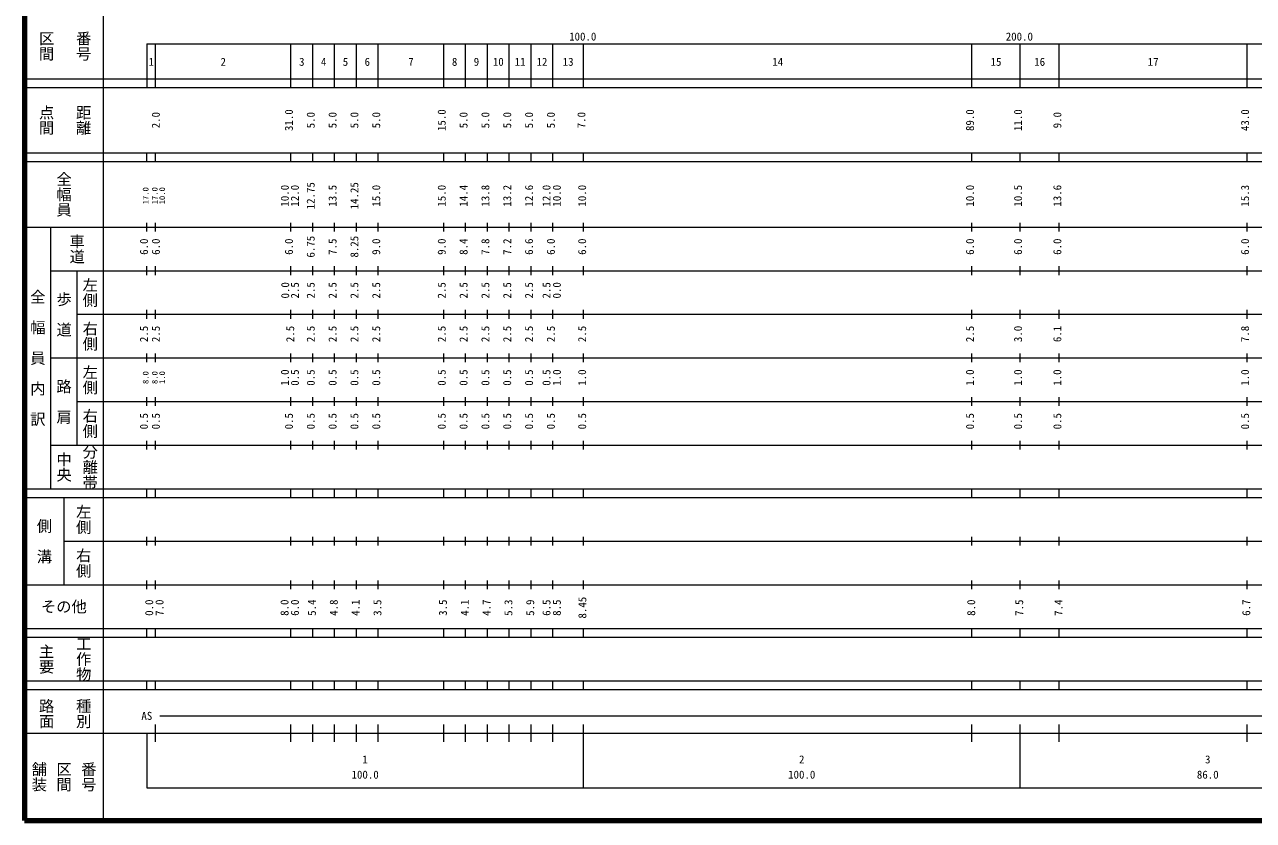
# Model space of a CAD drawing. Units: millimetres on the paper, enlarged 1000 times. Extents: x 40000 to 680000, y 20000 to 380000.
# Drawn here: x 40000 to 321458, y 20000 to 202409 of the extents above; entities that cross this region are included whole.
import ezdxf
from ezdxf.enums import TextEntityAlignment as Align

# ---------------------------------------------------------------- set-up
doc = ezdxf.new("R2010")
doc.units = ezdxf.units.MM
doc.header["$LTSCALE"] = 1000
doc.layers.add('M-TTL', color=2, linetype='Continuous', lineweight=140)
doc.layers.add('M-TTL-BAND', color=7, linetype='Continuous', lineweight=13)
doc.styles.add('@ＭＳ ゴシック', font='')
doc.styles.add('ＭＳ ゴシック', font='')
doc.styles.get('@ＭＳ ゴシック').set_extended_font_data('@MS Gothic')
doc.styles.get('ＭＳ ゴシック').set_extended_font_data('MS Gothic')

msp = doc.modelspace()

# ---------------------------------------------------------------- linework, layer by layer
at = {"layer": 'M-TTL'}
for p, q in [((40000, 380000), (40000, 20000)), ((40000, 20000), (680000, 20000))]:
    msp.add_line(p, q, dxfattribs=at)
at = {"layer": 'M-TTL-BAND'}
for p, q in [((58000, 370000), (58000, 20000)), ((68000, 198000), (579000, 198000)), ((68000, 198000), (68000, 188000)), ((70000, 188000), (70000, 198000)), ((101000, 188000), (101000, 198000)), ((106000, 188000), (106000, 198000)), ((111000, 188000), (111000, 198000)), ((116000, 188000), (116000, 198000)), ((121000, 188000), (121000, 198000)), ((136000, 188000), (136000, 198000)), ((141000, 188000), (141000, 198000)), ((146000, 188000), (146000, 198000)), ((151000, 188000), (151000, 198000)), ((156000, 188000), (156000, 198000)), ((161000, 188000), (161000, 198000)), ((168000, 188000), (168000, 198000)), ((257000, 188000), (257000, 198000)), ((268000, 188000), (268000, 198000)), ((277000, 188000), (277000, 198000)), ((320000, 188000), (320000, 198000)), ((40000, 190000), (579000, 190000)), ((40000, 188000), (579000, 188000)), ((40000, 173000), (579000, 173000)), ((68000, 171000), (68000, 173000)), ((70000, 171000), (70000, 173000)), ((101000, 171000), (101000, 173000)), ((106000, 171000), (106000, 173000)), ((111000, 171000), (111000, 173000)), ((116000, 171000), (116000, 173000)), ((121000, 171000), (121000, 173000)), ((136000, 171000), (136000, 173000)), ((141000, 171000), (141000, 173000)), ((146000, 171000), (146000, 173000)), ((151000, 171000), (151000, 173000)), ((156000, 171000), (156000, 173000)), ((161000, 171000), (161000, 173000)), ((168000, 171000), (168000, 173000)), ((257000, 171000), (257000, 173000)), ((268000, 171000), (268000, 173000)), ((277000, 171000), (277000, 173000)), ((320000, 171000), (320000, 173000)), ((40000, 171000), (579000, 171000)), ((40000, 156000), (579000, 156000)), ((46000, 96000), (46000, 156000)), ((68000, 155000), (68000, 157000)), ((70000, 155000), (70000, 157000)), ((101000, 155000), (101000, 157000)), ((106000, 155000), (106000, 157000)), ((111000, 155000), (111000, 157000)), ((116000, 155000), (116000, 157000)), ((121000, 155000), (121000, 157000)), ((136000, 155000), (136000, 157000)), ((141000, 155000), (141000, 157000)), ((146000, 155000), (146000, 157000)), ((151000, 155000), (151000, 157000)), ((156000, 155000), (156000, 157000)), ((161000, 155000), (161000, 157000)), ((168000, 155000), (168000, 157000)), ((257000, 155000), (257000, 157000)), ((268000, 155000), (268000, 157000)), ((277000, 155000), (277000, 157000)), ((320000, 155000), (320000, 157000)), ((68000, 145000), (68000, 147000)), ((70000, 145000), (70000, 147000)), ((101000, 145000), (101000, 147000)), ((106000, 145000), (106000, 147000)), ((111000, 145000), (111000, 147000)), ((116000, 145000), (116000, 147000)), ((121000, 145000), (121000, 147000)), ((136000, 145000), (136000, 147000)), ((141000, 145000), (141000, 147000)), ((146000, 145000), (146000, 147000)), ((151000, 145000), (151000, 147000)), ((156000, 145000), (156000, 147000)), ((161000, 145000), (161000, 147000)), ((168000, 145000), (168000, 147000)), ((257000, 145000), (257000, 147000)), ((268000, 145000), (268000, 147000)), ((277000, 145000), (277000, 147000)), ((320000, 145000), (320000, 147000)), ((46000, 146000), (579000, 146000)), ((52000, 146000), (52000, 106000)), ((52000, 136000), (579000, 136000)), ((68000, 135000), (68000, 137000)), ((70000, 135000), (70000, 137000)), ((101000, 135000), (101000, 137000)), ((106000, 135000), (106000, 137000)), ((111000, 135000), (111000, 137000)), ((116000, 135000), (116000, 137000)), ((121000, 135000), (121000, 137000)), ((136000, 135000), (136000, 137000)), ((141000, 135000), (141000, 137000)), ((146000, 135000), (146000, 137000)), ((151000, 135000), (151000, 137000)), ((156000, 135000), (156000, 137000)), ((161000, 135000), (161000, 137000)), ((168000, 135000), (168000, 137000)), ((257000, 135000), (257000, 137000)), ((268000, 135000), (268000, 137000)), ((277000, 135000), (277000, 137000)), ((320000, 135000), (320000, 137000)), ((68000, 125000), (68000, 127000)), ((70000, 125000), (70000, 127000)), ((101000, 125000), (101000, 127000)), ((106000, 125000), (106000, 127000)), ((111000, 125000), (111000, 127000)), ((116000, 125000), (116000, 127000)), ((121000, 125000), (121000, 127000)), ((136000, 125000), (136000, 127000)), ((141000, 125000), (141000, 127000)), ((146000, 125000), (146000, 127000)), ((151000, 125000), (151000, 127000)), ((156000, 125000), (156000, 127000)), ((161000, 125000), (161000, 127000)), ((168000, 125000), (168000, 127000)), ((257000, 125000), (257000, 127000)), ((268000, 125000), (268000, 127000)), ((277000, 125000), (277000, 127000)), ((320000, 125000), (320000, 127000)), ((46000, 126000), (579000, 126000)), ((52000, 116000), (579000, 116000)), ((68000, 115000), (68000, 117000)), ((70000, 115000), (70000, 117000)), ((101000, 115000), (101000, 117000)), ((106000, 115000), (106000, 117000)), ((111000, 115000), (111000, 117000)), ((116000, 115000), (116000, 117000)), ((121000, 115000), (121000, 117000)), ((136000, 115000), (136000, 117000)), ((141000, 115000), (141000, 117000)), ((146000, 115000), (146000, 117000)), ((151000, 115000), (151000, 117000)), ((156000, 115000), (156000, 117000)), ((161000, 115000), (161000, 117000)), ((168000, 115000), (168000, 117000)), ((257000, 115000), (257000, 117000)), ((268000, 115000), (268000, 117000)), ((277000, 115000), (277000, 117000)), ((320000, 115000), (320000, 117000)), ((68000, 105000), (68000, 107000)), ((70000, 105000), (70000, 107000)), ((101000, 105000), (101000, 107000)), ((106000, 105000), (106000, 107000)), ((111000, 105000), (111000, 107000)), ((116000, 105000), (116000, 107000)), ((121000, 105000), (121000, 107000)), ((136000, 105000), (136000, 107000)), ((141000, 105000), (141000, 107000)), ((146000, 105000), (146000, 107000)), ((151000, 105000), (151000, 107000)), ((156000, 105000), (156000, 107000)), ((161000, 105000), (161000, 107000)), ((168000, 105000), (168000, 107000)), ((257000, 105000), (257000, 107000)), ((268000, 105000), (268000, 107000)), ((277000, 105000), (277000, 107000)), ((320000, 105000), (320000, 107000)), ((46000, 106000), (579000, 106000)), ((40000, 96000), (579000, 96000)), ((68000, 94000), (68000, 96000)), ((70000, 94000), (70000, 96000)), ((101000, 94000), (101000, 96000)), ((106000, 94000), (106000, 96000)), ((111000, 94000), (111000, 96000)), ((116000, 94000), (116000, 96000)), ((121000, 94000), (121000, 96000)), ((136000, 94000), (136000, 96000)), ((141000, 94000), (141000, 96000)), ((146000, 94000), (146000, 96000)), ((151000, 94000), (151000, 96000)), ((156000, 94000), (156000, 96000)), ((161000, 94000), (161000, 96000)), ((168000, 94000), (168000, 96000)), ((257000, 94000), (257000, 96000)), ((268000, 94000), (268000, 96000)), ((277000, 94000), (277000, 96000)), ((320000, 94000), (320000, 96000)), ((40000, 94000), (579000, 94000)), ((49000, 94000), (49000, 74000)), ((68000, 83000), (68000, 85000)), ((70000, 83000), (70000, 85000)), ((101000, 83000), (101000, 85000)), ((106000, 83000), (106000, 85000)), ((111000, 83000), (111000, 85000)), ((116000, 83000), (116000, 85000)), ((121000, 83000), (121000, 85000)), ((136000, 83000), (136000, 85000)), ((141000, 83000), (141000, 85000)), ((146000, 83000), (146000, 85000)), ((151000, 83000), (151000, 85000)), ((156000, 83000), (156000, 85000)), ((161000, 83000), (161000, 85000)), ((168000, 83000), (168000, 85000)), ((257000, 83000), (257000, 85000)), ((268000, 83000), (268000, 85000)), ((277000, 83000), (277000, 85000)), ((320000, 83000), (320000, 85000)), ((49000, 84000), (579000, 84000)), ((40000, 74000), (579000, 74000)), ((68000, 73000), (68000, 75000)), ((70000, 73000), (70000, 75000)), ((101000, 73000), (101000, 75000)), ((106000, 73000), (106000, 75000)), ((111000, 73000), (111000, 75000)), ((116000, 73000), (116000, 75000)), ((121000, 73000), (121000, 75000)), ((136000, 73000), (136000, 75000)), ((141000, 73000), (141000, 75000)), ((146000, 73000), (146000, 75000)), ((151000, 73000), (151000, 75000)), ((156000, 73000), (156000, 75000)), ((161000, 73000), (161000, 75000)), ((168000, 73000), (168000, 75000)), ((257000, 73000), (257000, 75000)), ((268000, 73000), (268000, 75000)), ((277000, 73000), (277000, 75000)), ((320000, 73000), (320000, 75000)), ((40000, 64000), (579000, 64000)), ((40000, 62000), (579000, 62000)), ((68000, 62000), (68000, 64000)), ((70000, 62000), (70000, 64000)), ((101000, 62000), (101000, 64000)), ((106000, 62000), (106000, 64000)), ((111000, 62000), (111000, 64000)), ((116000, 62000), (116000, 64000)), ((121000, 62000), (121000, 64000)), ((136000, 62000), (136000, 64000)), ((141000, 62000), (141000, 64000)), ((146000, 62000), (146000, 64000)), ((151000, 62000), (151000, 64000)), ((156000, 62000), (156000, 64000)), ((161000, 62000), (161000, 64000)), ((168000, 62000), (168000, 64000)), ((257000, 62000), (257000, 64000)), ((268000, 62000), (268000, 64000)), ((277000, 62000), (277000, 64000)), ((320000, 62000), (320000, 64000)), ((40000, 52000), (579000, 52000)), ((68000, 50000), (68000, 52000)), ((70000, 50000), (70000, 52000)), ((101000, 50000), (101000, 52000)), ((106000, 50000), (106000, 52000)), ((111000, 50000), (111000, 52000)), ((116000, 50000), (116000, 52000)), ((121000, 50000), (121000, 52000)), ((136000, 50000), (136000, 52000)), ((141000, 50000), (141000, 52000)), ((146000, 50000), (146000, 52000)), ((151000, 50000), (151000, 52000)), ((156000, 50000), (156000, 52000)), ((161000, 50000), (161000, 52000)), ((168000, 50000), (168000, 52000)), ((257000, 50000), (257000, 52000)), ((268000, 50000), (268000, 52000)), ((277000, 50000), (277000, 52000)), ((320000, 50000), (320000, 52000)), ((40000, 50000), (579000, 50000)), ((71000, 44000), (563000, 44000)), ((40000, 40000), (579000, 40000)), ((68000, 40000), (68000, 27500)), ((70000, 38000), (70000, 42000)), ((101000, 38000), (101000, 42000)), ((106000, 38000), (106000, 42000)), ((111000, 38000), (111000, 42000)), ((116000, 38000), (116000, 42000)), ((121000, 38000), (121000, 42000)), ((136000, 38000), (136000, 42000)), ((141000, 38000), (141000, 42000)), ((146000, 38000), (146000, 42000)), ((151000, 38000), (151000, 42000)), ((156000, 38000), (156000, 42000)), ((161000, 38000), (161000, 42000)), ((168000, 27500), (168000, 42000)), ((257000, 38000), (257000, 42000)), ((268000, 27500), (268000, 42000)), ((277000, 38000), (277000, 42000)), ((320000, 38000), (320000, 42000)), ((68000, 27500), (579000, 27500))]:
    msp.add_line(p, q, dxfattribs=at)

# ---------------------------------------------------------------- texts
at = {"layer": 'M-TTL-BAND', "style": '@ＭＳ ゴシック'}
for s, p in [('区間', (45000, 197500)), ('番号', (53500, 197500)), ('点間', (45000, 180500)), ('距離', (53500, 180500)), ('全幅員', (49000, 163500)), ('車道', (52000, 151000)), ('左側', (55000, 141000)), ('全\u3000幅\u3000員\u3000内\u3000訳', (43000, 126000)), ('歩\u3000道', (49000, 136000)), ('右側', (55000, 131000)), ('左側', (55000, 121000)), ('路\u3000肩', (49000, 116000)), ('右側', (55000, 111000)), ('中央', (49000, 101000)), ('分離帯', (55000, 101000)), ('左側', (53500, 89000)), ('側\u3000溝', (44500, 84000)), ('右側', (53500, 79000)), ('主要', (45000, 57000)), ('工作物', (53500, 57000)), ('路面', (45000, 44500)), ('種別', (53500, 44500)), ('舗装', (43333, 30000)), ('区間', (49000, 30000)), ('番号', (54667, 30000))]:
    msp.add_text(s, height=2566, rotation=270, dxfattribs=at).set_placement(p, align=Align.MIDDLE_CENTER)
at = {"layer": 'M-TTL-BAND', "style": 'ＭＳ ゴシック'}
for s, p in [('100.0', (167844, 198195)), ('200.0', (267844, 198195)), ('1', (69000, 192405)), ('2', (85500, 192405)), ('3', (103500, 192405)), ('4', (108500, 192405)), ('5', (113500, 192405)), ('6', (118500, 192405)), ('7', (128500, 192405)), ('8', (138500, 192405)), ('9', (143500, 192405)), ('10', (148500, 192405)), ('11', (153500, 192405)), ('12', (158500, 192405)), ('13', (164500, 192405)), ('14', (212500, 192405)), ('15', (262500, 192405)), ('16', (272500, 192405)), ('17', (298500, 192405)), ('AS', (68000, 42500)), ('1', (118000, 32523)), ('2', (218000, 32523)), ('3', (311000, 32523)), ('100.0', (118000, 29033)), ('100.0', (218000, 29033)), ('86.0', (311000, 29033))]:
    msp.add_text(s, height=1833, dxfattribs=at).set_placement(p, align=Align.BOTTOM_CENTER)
for s, p in [('2.0', (71524, 180500)), ('31.0', (102000, 180500)), ('5.0', (107000, 180500)), ('5.0', (112000, 180500)), ('5.0', (117000, 180500)), ('5.0', (122000, 180500)), ('15.0', (137000, 180500)), ('5.0', (142000, 180500)), ('5.0', (147000, 180500)), ('5.0', (152000, 180500)), ('5.0', (157000, 180500)), ('5.0', (162000, 180500)), ('7.0', (169000, 180500)), ('89.0', (258000, 180500)), ('11.0', (269000, 180500)), ('9.0', (278000, 180500)), ('43.0', (321000, 180500)), ('12.75', (107000, 163174)), ('14.25', (117000, 163174)), ('10.0', (101063, 163174)), ('12.0', (103370, 163174)), ('13.5', (112000, 163174)), ('15.0', (122000, 163174)), ('15.0', (137000, 163174)), ('14.4', (142000, 163174)), ('13.8', (147000, 163174)), ('13.2', (152000, 163174)), ('12.6', (157000, 163174)), ('12.0', (161000, 163174)), ('10.0', (163370, 163174)), ('10.0', (169163, 163174)), ('10.0', (258000, 163174)), ('10.5', (269000, 163174)), ('13.6', (278000, 163174)), ('15.3', (321000, 163174)), ('6.0', (68800, 151500)), ('6.0', (71524, 151500)), ('6.0', (102000, 151500)), ('6.75', (107000, 151500)), ('7.5', (112000, 151500)), ('8.25', (117000, 151500)), ('9.0', (122000, 151500)), ('9.0', (137000, 151500)), ('8.4', (142000, 151500)), ('7.8', (147000, 151500)), ('7.2', (152000, 151500)), ('6.6', (157000, 151500)), ('6.0', (162000, 151500)), ('6.0', (169163, 151500)), ('6.0', (258000, 151500)), ('6.0', (269000, 151500)), ('6.0', (278000, 151500)), ('6.0', (321000, 151500)), ('0.0', (101153, 141500)), ('2.5', (103370, 141500)), ('2.5', (107000, 141500)), ('2.5', (112000, 141500)), ('2.5', (117000, 141500)), ('2.5', (122000, 141500)), ('2.5', (137000, 141500)), ('2.5', (142000, 141500)), ('2.5', (147000, 141500)), ('2.5', (152000, 141500)), ('2.5', (157000, 141500)), ('2.5', (161000, 141500)), ('0.0', (163370, 141500)), ('2.5', (68800, 131500)), ('2.5', (71524, 131500)), ('2.5', (102304, 131500)), ('2.5', (107000, 131500)), ('2.5', (112000, 131500)), ('2.5', (117000, 131500)), ('2.5', (122000, 131500)), ('2.5', (137000, 131500)), ('2.5', (142000, 131500)), ('2.5', (147000, 131500)), ('2.5', (152000, 131500)), ('2.5', (157000, 131500)), ('2.5', (162000, 131500)), ('2.5', (169163, 131500)), ('2.5', (258000, 131500)), ('3.0', (269000, 131500)), ('6.1', (278000, 131500)), ('7.8', (321000, 131500)), ('1.0', (101083, 121500)), ('0.5', (103370, 121500)), ('0.5', (107000, 121500)), ('0.5', (112000, 121500)), ('0.5', (117000, 121500)), ('0.5', (122000, 121500)), ('0.5', (137000, 121500)), ('0.5', (142000, 121500)), ('0.5', (147000, 121500)), ('0.5', (152000, 121500)), ('0.5', (157000, 121500)), ('0.5', (161000, 121500)), ('1.0', (163370, 121500)), ('1.0', (169163, 121500)), ('1.0', (258000, 121500)), ('1.0', (269000, 121500)), ('1.0', (278000, 121500)), ('1.0', (321000, 121500)), ('0.5', (68800, 111500)), ('0.5', (71524, 111500)), ('0.5', (102000, 111500)), ('0.5', (107000, 111500)), ('0.5', (112000, 111500)), ('0.5', (117000, 111500)), ('0.5', (122000, 111500)), ('0.5', (137000, 111500)), ('0.5', (142000, 111500)), ('0.5', (147000, 111500)), ('0.5', (152000, 111500)), ('0.5', (157000, 111500)), ('0.5', (162000, 111500)), ('0.5', (169163, 111500)), ('0.5', (258000, 111500)), ('0.5', (269000, 111500)), ('0.5', (278000, 111500)), ('0.5', (321000, 111500)), ('0.0', (70000, 68764)), ('7.0', (72370, 68764)), ('8.0', (101000, 68764)), ('6.0', (103370, 68764)), ('5.4', (107275, 68764)), ('4.8', (112275, 68764)), ('4.1', (117275, 68764)), ('3.5', (122275, 68764)), ('3.5', (137275, 68764)), ('4.1', (142275, 68764)), ('4.7', (147275, 68764)), ('5.3', (152275, 68764)), ('5.9', (157275, 68764)), ('6.5', (161000, 68764)), ('8.5', (163370, 68764)), ('8.45', (169219, 68764)), ('8.0', (258275, 68764)), ('7.5', (269275, 68764)), ('7.4', (278275, 68764)), ('6.7', (321275, 68764))]:
    msp.add_text(s, height=1833, rotation=90, dxfattribs=at).set_placement(p, align=Align.BOTTOM_CENTER)
at = {"layer": 'M-TTL-BAND', "style": 'ＭＳ ゴシック', "width": 1.1}
for s, p in [('17.0', (68773, 163174)), ('17.0', (70848, 163174)), ('10.0', (72570, 163174)), ('8.0', (68773, 121500)), ('8.0', (70848, 121500)), ('1.0', (72570, 121500))]:
    msp.add_text(s, height=1320, rotation=90, dxfattribs=at).set_placement(p, align=Align.BOTTOM_CENTER)
at = {"layer": 'M-TTL-BAND', "style": 'ＭＳ ゴシック'}
msp.add_text('その他', height=2566, dxfattribs=at).set_placement((49000, 69000), align=Align.MIDDLE_CENTER)

doc.saveas('drawing.dxf')
